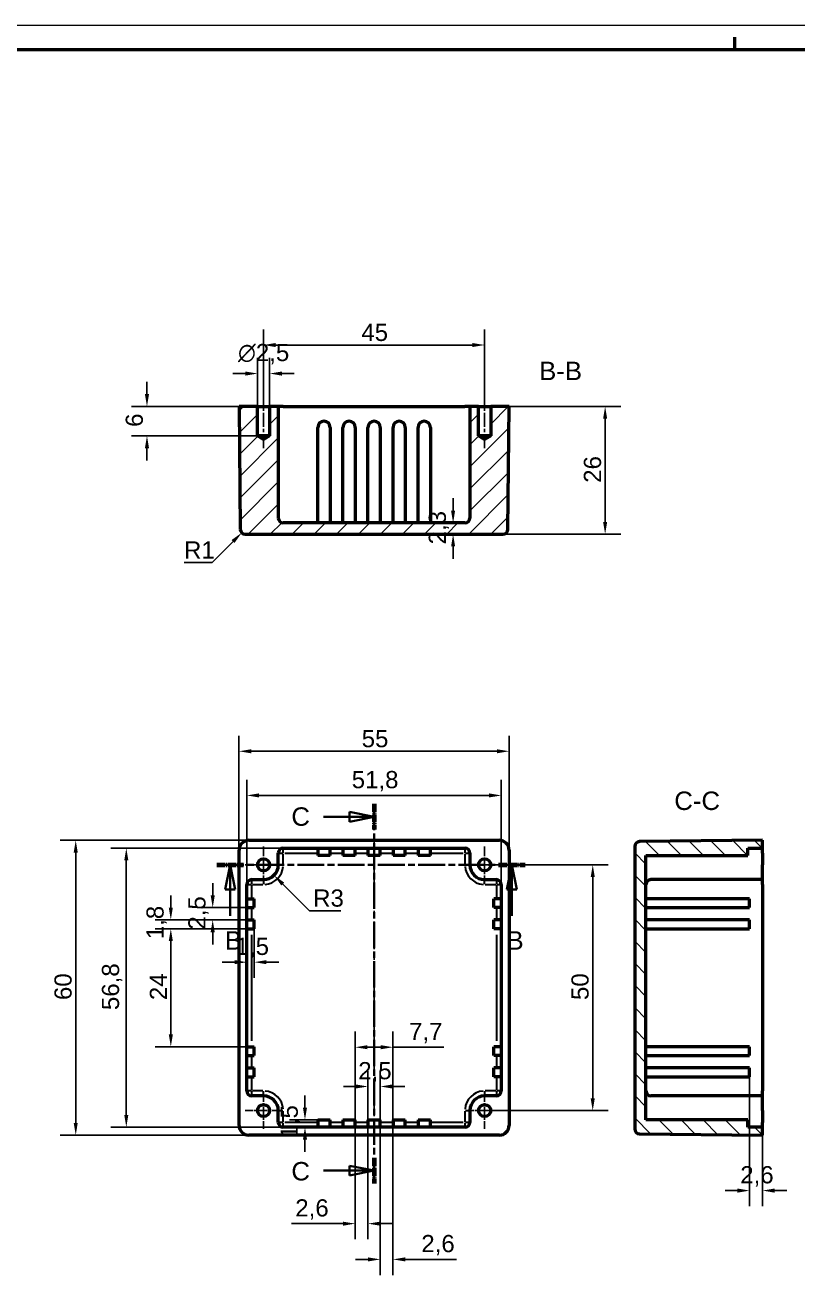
# Model space of a CAD drawing. Extents: x 0 to 594, y 0 to 420.
# Drawn here: x 239.5 to 396.7, y 165.6 to 420 of the extents above; entities that cross this region are included whole.
import ezdxf

# ---------------------------------------------------------------- set-up
doc = ezdxf.new("R2010")
doc.units = 0
doc.linetypes.add('CHAIN', pattern=[0.3543, 0.2362, -0.0295, 0.0591, -0.0295])
doc.linetypes.add('LONG_DASH_DOTTED', pattern=[0.3001, 0.2362, -0.0295, 0.0049, -0.0295])
doc.layers.get('0').update_dxf_attribs({"lineweight": 25})
for name, color, linetype, lineweight in [('Centro(ISO)', 179, 'CHAIN', 25), ('Geometria schizzo(ISO)', 7, 'Continuous', 50), ('Linea del centro(ISO)', 179, 'CHAIN', 25), ('Linee di vista in sezione(ISO)', 7, 'LONG_DASH_DOTTED', 35), ('Quote(ISO)', 7, 'Continuous', 25), ('Simboli(ISO)', 7, 'Continuous', 25), ('Spigoli tangenti visibili(ISO)', 251, 'Continuous', 30), ('Spigoli visibili(ISO)', 7, 'Continuous', 50), ('Tratteggio', 3, 'Continuous', 9)]:
    doc.layers.add(name, color=color, linetype=linetype, lineweight=lineweight)
doc.styles.add('DEFAULT-ISO~0', font='ARIAL.TTF')
doc.styles.add('Stile testo32', font='ARIAL.TTF')
doc.dimstyles.new('DEFAULT-ISO-Metodo 1b', dxfattribs={"dimtxt": 3.5, "dimasz": 2.5, "dimexe": 3.175, "dimexo": 0, "dimgap": 0.762, "dimtad": 1, "dimtoh": 1, "dimrnd": 1e-08, "dimtxsty": 'DEFAULT-ISO~0', "dimcen": 0.09, "dimdle": 10, "dimclrd": 2, "dimclre": 2, "dimclrt": 6, "dimazin": 2, "dimtfac": 0.714286, "dimtofl": 0, "dimtmove": 0, "dimatfit": 3, "dimfxl": 0, "dimtolj": 1, "dimlwd": 25, "dimlwe": 25, "dimarcsym": 0})

# ---------------------------------------------------------------- blocks, each defined once
blk = doc.blocks.new('*D66')
at = {"layer": 'Defpoints', "color": 0, "linetype": 'Continuous'}
for p in [(338.08, 272.21), (283.08, 252.09), (338.08, 252.09)]:
    blk.add_point(p, dxfattribs=at)
at = {"layer": 'Quote(ISO)', "color": 2, "linetype": 'Continuous', "lineweight": 25}
for p, q in [((283.08, 252.09), (283.08, 275.38)), ((338.08, 252.09), (338.08, 275.38)), ((285.58, 272.21), (335.58, 272.21))]:
    blk.add_line(p, q, dxfattribs=at)
at = {"layer": 'Quote(ISO)', "color": 2, "linetype": 'Continuous'}
for points in [[(285.58, 272.62), (285.58, 271.79), (283.08, 272.21)], [(335.58, 272.62), (335.58, 271.79), (338.08, 272.21)]]:
    blk.add_solid(points, dxfattribs=at)
at = {"layer": 'Quote(ISO)', "color": 6, "linetype": 'Continuous', "lineweight": 25, "insert": (308.06, 276.53), "char_height": 3.5, "attachment_point": 1, "style": 'DEFAULT-ISO~0'}
blk.add_mtext('\\A1;55', dxfattribs=at)
blk = doc.blocks.new('*D67')
at = {"layer": 'Defpoints', "color": 0, "linetype": 'Continuous'}
for p in [(285.08, 254.09), (249.85, 194.09), (285.08, 194.09)]:
    blk.add_point(p, dxfattribs=at)
at = {"layer": 'Quote(ISO)', "color": 2, "linetype": 'Continuous', "lineweight": 25}
for p, q in [((285.08, 254.09), (246.67, 254.09)), ((249.85, 251.59), (249.85, 196.59)), ((285.08, 194.09), (246.67, 194.09))]:
    blk.add_line(p, q, dxfattribs=at)
at = {"layer": 'Quote(ISO)', "color": 2, "linetype": 'Continuous'}
for points in [[(249.43, 251.59), (250.26, 251.59), (249.85, 254.09)], [(249.43, 196.59), (250.26, 196.59), (249.85, 194.09)]]:
    blk.add_solid(points, dxfattribs=at)
at = {"layer": 'Quote(ISO)', "color": 6, "linetype": 'Continuous', "lineweight": 25, "insert": (245.51, 221.58), "char_height": 3.5, "attachment_point": 1, "rotation": 90, "style": 'DEFAULT-ISO~0'}
blk.add_mtext('\\A1;60', dxfattribs=at)
blk = doc.blocks.new('*D68')
at = {"layer": 'Defpoints', "color": 0, "linetype": 'Continuous'}
for p in [(333.08, 249.09), (355.09, 249.09), (333.08, 199.09)]:
    blk.add_point(p, dxfattribs=at)
at = {"layer": 'Quote(ISO)', "color": 2, "linetype": 'Continuous', "lineweight": 25}
for p, q in [((333.08, 249.09), (358.26, 249.09)), ((355.09, 201.59), (355.09, 246.59)), ((333.08, 199.09), (358.26, 199.09))]:
    blk.add_line(p, q, dxfattribs=at)
at = {"layer": 'Quote(ISO)', "color": 2, "linetype": 'Continuous'}
for points in [[(354.67, 246.59), (355.51, 246.59), (355.09, 249.09)], [(354.67, 201.59), (355.51, 201.59), (355.09, 199.09)]]:
    blk.add_solid(points, dxfattribs=at)
at = {"layer": 'Quote(ISO)', "color": 6, "linetype": 'Continuous', "lineweight": 25, "insert": (350.75, 221.59), "char_height": 3.5, "attachment_point": 1, "rotation": 90, "style": 'DEFAULT-ISO~0'}
blk.add_mtext('\\A1;50', dxfattribs=at)
blk = doc.blocks.new('*D69')
at = {"layer": 'Defpoints', "color": 0, "linetype": 'Continuous'}
for p in [(336.48, 263.22), (284.68, 245.09), (336.48, 245.09)]:
    blk.add_point(p, dxfattribs=at)
at = {"layer": 'Quote(ISO)', "color": 2, "linetype": 'Continuous', "lineweight": 25}
for p, q in [((284.68, 245.09), (284.68, 266.4)), ((336.48, 245.09), (336.48, 266.4)), ((287.18, 263.22), (333.98, 263.22))]:
    blk.add_line(p, q, dxfattribs=at)
at = {"layer": 'Quote(ISO)', "color": 2, "linetype": 'Continuous'}
for points in [[(287.18, 263.64), (287.18, 262.81), (284.68, 263.22)], [(333.98, 263.64), (333.98, 262.81), (336.48, 263.22)]]:
    blk.add_solid(points, dxfattribs=at)
at = {"layer": 'Quote(ISO)', "color": 6, "linetype": 'Continuous', "lineweight": 25, "insert": (306.03, 268.19), "char_height": 3.5, "attachment_point": 1, "style": 'DEFAULT-ISO~0'}
blk.add_mtext('\\A1;51,8', dxfattribs=at)
blk = doc.blocks.new('*D70')
at = {"layer": 'Defpoints', "color": 0, "linetype": 'Continuous'}
for p in [(292.08, 252.49), (260.14, 195.69), (292.08, 195.69)]:
    blk.add_point(p, dxfattribs=at)
at = {"layer": 'Quote(ISO)', "color": 2, "linetype": 'Continuous', "lineweight": 25}
for p, q in [((292.08, 252.49), (256.97, 252.49)), ((260.14, 249.99), (260.14, 198.19)), ((292.08, 195.69), (256.97, 195.69))]:
    blk.add_line(p, q, dxfattribs=at)
at = {"layer": 'Quote(ISO)', "color": 2, "linetype": 'Continuous'}
for points in [[(259.73, 249.99), (260.56, 249.99), (260.14, 252.49)], [(259.73, 198.19), (260.56, 198.19), (260.14, 195.69)]]:
    blk.add_solid(points, dxfattribs=at)
at = {"layer": 'Quote(ISO)', "color": 6, "linetype": 'Continuous', "lineweight": 25, "insert": (255.17, 219.54), "char_height": 3.5, "attachment_point": 1, "rotation": 90, "style": 'DEFAULT-ISO~0'}
blk.add_mtext('\\A1;56,8', dxfattribs=at)
blk = doc.blocks.new('*D71')
at = {"layer": 'Defpoints', "color": 0, "linetype": 'Continuous'}
for p in [(288.08, 249.09), (290.21, 246.97)]:
    blk.add_point(p, dxfattribs=at)
at = {"layer": 'Quote(ISO)', "color": 2, "linetype": 'Continuous', "lineweight": 25}
for p, q in [((297.42, 239.75), (291.97, 245.2)), ((303.82, 239.75), (297.42, 239.75))]:
    blk.add_line(p, q, dxfattribs=at)
at = {"layer": 'Quote(ISO)', "color": 2, "linetype": 'Continuous'}
blk.add_solid([(292.27, 245.49), (291.68, 244.9), (290.21, 246.97)], dxfattribs=at)
at = {"layer": 'Quote(ISO)', "color": 6, "linetype": 'Continuous', "lineweight": 25, "insert": (298.18, 244.09), "char_height": 3.5, "attachment_point": 1, "style": 'DEFAULT-ISO~0'}
blk.add_mtext('\\A1;R3', dxfattribs=at)
blk = doc.blocks.new('*D72')
at = {"layer": 'Defpoints', "color": 0, "linetype": 'Continuous'}
for p in [(299.13, 197.19), (296.51, 195.69), (296.51, 195.69)]:
    blk.add_point(p, dxfattribs=at)
at = {"layer": 'Quote(ISO)', "color": 2, "linetype": 'Continuous', "lineweight": 25}
for p, q in [((296.51, 199.69), (296.51, 202.19)), ((299.13, 197.19), (293.34, 197.19)), ((296.51, 193.19), (296.51, 190.69))]:
    blk.add_line(p, q, dxfattribs=at)
at = {"layer": 'Quote(ISO)', "color": 2, "linetype": 'Continuous'}
for points in [[(296.1, 199.69), (296.93, 199.69), (296.51, 197.19)], [(296.1, 193.19), (296.93, 193.19), (296.51, 195.69)]]:
    blk.add_solid(points, dxfattribs=at)
at = {"layer": 'Quote(ISO)', "color": 6, "linetype": 'Continuous', "lineweight": 25, "insert": (291.55, 193.4), "char_height": 3.5, "attachment_point": 1, "rotation": 90, "style": 'DEFAULT-ISO~0'}
blk.add_mtext('\\A1;1,5', dxfattribs=at)
blk = doc.blocks.new('*D73')
at = {"layer": 'Defpoints', "color": 0, "linetype": 'Continuous'}
for p in [(269.2, 236.09), (286.18, 236.09), (286.18, 212.09)]:
    blk.add_point(p, dxfattribs=at)
at = {"layer": 'Quote(ISO)', "color": 2, "linetype": 'Continuous', "lineweight": 25}
for p, q in [((286.18, 236.09), (266.03, 236.09)), ((269.2, 214.59), (269.2, 233.59)), ((286.18, 212.09), (266.03, 212.09))]:
    blk.add_line(p, q, dxfattribs=at)
at = {"layer": 'Quote(ISO)', "color": 2, "linetype": 'Continuous'}
for points in [[(268.79, 233.59), (269.62, 233.59), (269.2, 236.09)], [(268.79, 214.59), (269.62, 214.59), (269.2, 212.09)]]:
    blk.add_solid(points, dxfattribs=at)
at = {"layer": 'Quote(ISO)', "color": 6, "linetype": 'Continuous', "lineweight": 25, "insert": (264.93, 221.56), "char_height": 3.5, "attachment_point": 1, "rotation": 90, "style": 'DEFAULT-ISO~0'}
blk.add_mtext('\\A1;24', dxfattribs=at)
blk = doc.blocks.new('*D74')
at = {"layer": 'Defpoints', "color": 0, "linetype": 'Continuous'}
for p in [(286.18, 237.89), (269.2, 236.09), (286.18, 236.09)]:
    blk.add_point(p, dxfattribs=at)
at = {"layer": 'Quote(ISO)', "color": 2, "linetype": 'Continuous', "lineweight": 25}
for p, q in [((269.2, 240.39), (269.2, 242.89)), ((286.18, 237.89), (266.03, 237.89)), ((286.18, 236.09), (266.03, 236.09)), ((269.2, 233.59), (269.2, 231.09))]:
    blk.add_line(p, q, dxfattribs=at)
at = {"layer": 'Quote(ISO)', "color": 2, "linetype": 'Continuous'}
for points in [[(268.79, 240.39), (269.62, 240.39), (269.2, 237.89)], [(268.79, 233.59), (269.62, 233.59), (269.2, 236.09)]]:
    blk.add_solid(points, dxfattribs=at)
at = {"layer": 'Quote(ISO)', "color": 6, "linetype": 'Continuous', "lineweight": 25, "insert": (264.24, 233.96), "char_height": 3.5, "attachment_point": 1, "rotation": 90, "style": 'DEFAULT-ISO~0'}
blk.add_mtext('\\A1;1,8', dxfattribs=at)
blk = doc.blocks.new('*D75')
at = {"layer": 'Defpoints', "color": 0, "linetype": 'Continuous'}
for p in [(284.68, 240.39), (277.73, 237.89), (284.68, 237.89)]:
    blk.add_point(p, dxfattribs=at)
at = {"layer": 'Quote(ISO)', "color": 2, "linetype": 'Continuous', "lineweight": 25}
for p, q in [((277.73, 242.89), (277.73, 245.39)), ((284.68, 240.39), (274.56, 240.39)), ((284.68, 237.89), (274.56, 237.89)), ((277.73, 235.39), (277.73, 232.89))]:
    blk.add_line(p, q, dxfattribs=at)
at = {"layer": 'Quote(ISO)', "color": 2, "linetype": 'Continuous'}
for points in [[(277.31, 242.89), (278.15, 242.89), (277.73, 240.39)], [(277.31, 235.39), (278.15, 235.39), (277.73, 237.89)]]:
    blk.add_solid(points, dxfattribs=at)
at = {"layer": 'Quote(ISO)', "color": 6, "linetype": 'Continuous', "lineweight": 25, "insert": (272.76, 235.91), "char_height": 3.5, "attachment_point": 1, "rotation": 90, "style": 'DEFAULT-ISO~0'}
blk.add_mtext('\\A1;2,5', dxfattribs=at)
blk = doc.blocks.new('*D76')
at = {"layer": 'Defpoints', "color": 0, "linetype": 'Continuous'}
for p in [(314.43, 211.98), (306.73, 197.19), (314.43, 197.19)]:
    blk.add_point(p, dxfattribs=at)
at = {"layer": 'Quote(ISO)', "color": 2, "linetype": 'Continuous', "lineweight": 25}
for p, q in [((306.73, 197.19), (306.73, 215.16)), ((314.43, 197.19), (314.43, 215.16)), ((309.23, 211.98), (311.93, 211.98)), ((314.43, 211.98), (324.8, 211.98))]:
    blk.add_line(p, q, dxfattribs=at)
at = {"layer": 'Quote(ISO)', "color": 2, "linetype": 'Continuous'}
for points in [[(309.23, 212.4), (309.23, 211.57), (306.73, 211.98)], [(311.93, 212.4), (311.93, 211.57), (314.43, 211.98)]]:
    blk.add_solid(points, dxfattribs=at)
at = {"layer": 'Quote(ISO)', "color": 6, "linetype": 'Continuous', "lineweight": 25, "insert": (317.7, 216.94), "char_height": 3.5, "attachment_point": 1, "style": 'DEFAULT-ISO~0'}
blk.add_mtext('\\A1;7,7', dxfattribs=at)
blk = doc.blocks.new('*D77')
at = {"layer": 'Defpoints', "color": 0, "linetype": 'Continuous'}
for p in [(309.33, 203.99), (309.33, 197.19), (311.83, 197.19)]:
    blk.add_point(p, dxfattribs=at)
at = {"layer": 'Quote(ISO)', "color": 2, "linetype": 'Continuous', "lineweight": 25}
for p, q in [((309.33, 197.19), (309.33, 207.17)), ((311.83, 197.19), (311.83, 207.17)), ((306.83, 203.99), (304.33, 203.99)), ((314.33, 203.99), (316.83, 203.99))]:
    blk.add_line(p, q, dxfattribs=at)
at = {"layer": 'Quote(ISO)', "color": 2, "linetype": 'Continuous'}
for points in [[(306.83, 204.41), (306.83, 203.58), (309.33, 203.99)], [(314.33, 204.41), (314.33, 203.58), (311.83, 203.99)]]:
    blk.add_solid(points, dxfattribs=at)
at = {"layer": 'Quote(ISO)', "color": 6, "linetype": 'Continuous', "lineweight": 25, "insert": (307.36, 208.96), "char_height": 3.5, "attachment_point": 1, "style": 'DEFAULT-ISO~0'}
blk.add_mtext('\\A1;2,5', dxfattribs=at)
blk = doc.blocks.new('*D78')
at = {"layer": 'Defpoints', "color": 0, "linetype": 'Continuous'}
for p in [(306.73, 195.69), (309.33, 195.69), (309.33, 176.08)]:
    blk.add_point(p, dxfattribs=at)
at = {"layer": 'Quote(ISO)', "color": 2, "linetype": 'Continuous', "lineweight": 25}
for p, q in [((306.73, 195.69), (306.73, 172.9)), ((309.33, 195.69), (309.33, 172.9)), ((304.23, 176.08), (293.78, 176.08)), ((311.83, 176.08), (314.33, 176.08))]:
    blk.add_line(p, q, dxfattribs=at)
at = {"layer": 'Quote(ISO)', "color": 2, "linetype": 'Continuous'}
for points in [[(304.23, 176.49), (304.23, 175.66), (306.73, 176.08)], [(311.83, 176.49), (311.83, 175.66), (309.33, 176.08)]]:
    blk.add_solid(points, dxfattribs=at)
at = {"layer": 'Quote(ISO)', "color": 6, "linetype": 'Continuous', "lineweight": 25, "insert": (294.54, 181.04), "char_height": 3.5, "attachment_point": 1, "style": 'DEFAULT-ISO~0'}
blk.add_mtext('\\A1;2,6', dxfattribs=at)
blk = doc.blocks.new('*D79')
at = {"layer": 'Defpoints', "color": 0, "linetype": 'Continuous'}
for p in [(311.83, 195.69), (314.43, 195.69), (311.83, 168.81)]:
    blk.add_point(p, dxfattribs=at)
at = {"layer": 'Quote(ISO)', "color": 2, "linetype": 'Continuous', "lineweight": 25}
for p, q in [((311.83, 195.69), (311.83, 165.63)), ((314.43, 195.69), (314.43, 165.63)), ((309.33, 168.81), (306.83, 168.81)), ((316.93, 168.81), (327.39, 168.81))]:
    blk.add_line(p, q, dxfattribs=at)
at = {"layer": 'Quote(ISO)', "color": 2, "linetype": 'Continuous'}
for points in [[(309.33, 169.22), (309.33, 168.39), (311.83, 168.81)], [(316.93, 169.22), (316.93, 168.39), (314.43, 168.81)]]:
    blk.add_solid(points, dxfattribs=at)
at = {"layer": 'Quote(ISO)', "color": 6, "linetype": 'Continuous', "lineweight": 25, "insert": (320.2, 173.78), "char_height": 3.5, "attachment_point": 1, "style": 'DEFAULT-ISO~0'}
blk.add_mtext('\\A1;2,6', dxfattribs=at)
blk = doc.blocks.new('*D80')
at = {"layer": 'Defpoints', "color": 0, "linetype": 'Continuous'}
for p in [(286.18, 236.09), (284.68, 229.29), (284.68, 229.29)]:
    blk.add_point(p, dxfattribs=at)
at = {"layer": 'Quote(ISO)', "color": 2, "linetype": 'Continuous', "lineweight": 25}
for p, q in [((286.18, 236.09), (286.18, 226.12)), ((282.18, 229.29), (279.68, 229.29)), ((288.68, 229.29), (291.18, 229.29))]:
    blk.add_line(p, q, dxfattribs=at)
at = {"layer": 'Quote(ISO)', "color": 2, "linetype": 'Continuous'}
for points in [[(282.18, 229.71), (282.18, 228.88), (284.68, 229.29)], [(288.68, 229.71), (288.68, 228.88), (286.18, 229.29)]]:
    blk.add_solid(points, dxfattribs=at)
at = {"layer": 'Quote(ISO)', "color": 6, "linetype": 'Continuous', "lineweight": 25, "insert": (282.4, 234.26), "char_height": 3.5, "attachment_point": 1, "style": 'DEFAULT-ISO~0'}
blk.add_mtext('\\A1;1,5', dxfattribs=at)
blk = doc.blocks.new('Bordi A2')
at = {"layer": 'Geometria schizzo(ISO)', "color": 4, "lineweight": 18}
blk.add_line((0, 420), (594, 420), dxfattribs=at)
at = {"layer": 'Geometria schizzo(ISO)'}
for p, q in [((384, 415), (384, 417.5)), ((5, 415), (589, 415))]:
    blk.add_line(p, q, dxfattribs=at)
blk = doc.blocks.new('SezioneConv2d2')
at = {"layer": 'Linee di vista in sezione(ISO)', "linetype": 'CHAIN', "ltscale": 23.121258}
blk.add_line((278.6, 249.09), (341.33, 249.09), dxfattribs=at)
at = {"layer": 'Linee di vista in sezione(ISO)', "lineweight": 70, "ltscale": 7.073476}
for p, q in [((278.6, 249.09), (283.99, 249.09)), ((335.94, 249.09), (341.33, 249.09))]:
    blk.add_line(p, q, dxfattribs=at)
at = {"layer": 'Linee di vista in sezione(ISO)', "linetype": 'Continuous'}
for p, q in [((281.29, 249.09), (280.29, 244.09)), ((281.29, 244.09), (281.29, 249.09)), ((282.29, 244.09), (281.29, 249.09)), ((338.63, 249.09), (337.63, 244.09)), ((338.63, 244.09), (338.63, 249.09)), ((339.63, 244.09), (338.63, 249.09)), ((280.29, 244.09), (282.29, 244.09)), ((281.29, 238.73), (281.29, 244.09)), ((337.63, 244.09), (339.63, 244.09)), ((338.63, 238.73), (338.63, 244.09))]:
    blk.add_line(p, q, dxfattribs=at)
at = {"layer": 'Linee di vista in sezione(ISO)', "linetype": 'Continuous', "flags": 128}
for points in [[(282.29, 244.09), (281.29, 249.09)], [(339.63, 244.09), (338.63, 249.09)]]:
    blk.add_lwpolyline(points, dxfattribs=at)
at = {"layer": 'Linee di vista in sezione(ISO)'}
for points in [[(282.29, 244.09), (281.29, 249.09), (280.29, 244.09), (282.29, 244.09)], [(339.63, 244.09), (338.63, 249.09), (337.63, 244.09), (339.63, 244.09)]]:
    blk.add_solid(points, dxfattribs=at)
at = {"layer": 'Linee di vista in sezione(ISO)', "insert": (280.2, 231.84), "char_height": 3.75, "attachment_point": 7, "style": 'Stile testo32'}
blk.add_mtext('B', dxfattribs=at)
at = {"layer": 'Linee di vista in sezione(ISO)', "insert": (337.54, 231.84), "char_height": 3.75, "attachment_point": 7, "line_spacing_factor": 2.862245, "style": 'Stile testo32'}
blk.add_mtext('B', dxfattribs=at)
blk = doc.blocks.new('SezioneConv2d3')
at = {"layer": 'Linee di vista in sezione(ISO)', "linetype": 'Continuous'}
for p, q in [((310.58, 258.88), (305.58, 259.88)), ((305.58, 259.88), (305.58, 257.88)), ((300.27, 258.88), (305.58, 258.88)), ((305.58, 258.88), (310.58, 258.88)), ((305.58, 257.88), (310.58, 258.88)), ((300.27, 186.88), (305.58, 186.88)), ((310.58, 186.88), (305.58, 187.88)), ((305.58, 187.88), (305.58, 185.88)), ((305.58, 186.88), (310.58, 186.88)), ((305.58, 185.88), (310.58, 186.88))]:
    blk.add_line(p, q, dxfattribs=at)
at = {"layer": 'Linee di vista in sezione(ISO)', "linetype": 'CHAIN', "ltscale": 22.580156}
blk.add_line((310.58, 261.48), (310.58, 184.28), dxfattribs=at)
at = {"layer": 'Linee di vista in sezione(ISO)', "lineweight": 70, "ltscale": 6.82197}
for p, q in [((310.58, 261.48), (310.58, 256.28)), ((310.58, 189.48), (310.58, 184.28))]:
    blk.add_line(p, q, dxfattribs=at)
at = {"layer": 'Linee di vista in sezione(ISO)', "linetype": 'Continuous', "flags": 128}
for points in [[(305.58, 257.88), (310.58, 258.88)], [(305.58, 185.88), (310.58, 186.88)]]:
    blk.add_lwpolyline(points, dxfattribs=at)
at = {"layer": 'Linee di vista in sezione(ISO)'}
for points in [[(305.58, 257.88), (310.58, 258.88), (305.58, 259.88), (305.58, 257.88)], [(305.58, 185.88), (310.58, 186.88), (305.58, 187.88), (305.58, 185.88)]]:
    blk.add_solid(points, dxfattribs=at)
at = {"layer": 'Linee di vista in sezione(ISO)', "char_height": 3.75, "attachment_point": 7, "style": 'Stile testo32'}
for insert, line_spacing_factor in [((293.74, 256.99), 3.078647), ((293.74, 184.82), 2.901546)]:
    blk.add_mtext('C', dxfattribs=dict(at, insert=insert, line_spacing_factor=line_spacing_factor))
blk = doc.blocks.new('*D94')
at = {"layer": 'Defpoints', "color": 0, "linetype": 'Continuous'}
for p in [(333.08, 354.88), (288.08, 344.88), (333.08, 344.88)]:
    blk.add_point(p, dxfattribs=at)
at = {"layer": 'Quote(ISO)', "color": 2, "linetype": 'Continuous', "lineweight": 25}
for p, q in [((288.08, 344.88), (288.08, 358.05)), ((333.08, 344.88), (333.08, 358.05)), ((290.58, 354.88), (330.58, 354.88))]:
    blk.add_line(p, q, dxfattribs=at)
at = {"layer": 'Quote(ISO)', "color": 2, "linetype": 'Continuous'}
for points in [[(290.58, 355.29), (290.58, 354.46), (288.08, 354.88)], [(330.58, 355.29), (330.58, 354.46), (333.08, 354.88)]]:
    blk.add_solid(points, dxfattribs=at)
at = {"layer": 'Quote(ISO)', "color": 6, "linetype": 'Continuous', "lineweight": 25, "insert": (307.99, 359.2), "char_height": 3.5, "attachment_point": 1, "style": 'DEFAULT-ISO~0'}
blk.add_mtext('\\A1;45', dxfattribs=at)
blk = doc.blocks.new('*D95')
at = {"layer": 'Defpoints', "color": 0, "linetype": 'Continuous'}
for p in [(289.31, 349.07), (286.85, 342.38), (289.31, 342.38)]:
    blk.add_point(p, dxfattribs=at)
at = {"layer": 'Quote(ISO)', "color": 2, "linetype": 'Continuous', "lineweight": 25}
for p, q in [((286.85, 342.38), (286.85, 352.24)), ((289.31, 342.38), (289.31, 352.24)), ((284.35, 349.07), (281.85, 349.07)), ((291.81, 349.07), (294.31, 349.07))]:
    blk.add_line(p, q, dxfattribs=at)
at = {"layer": 'Quote(ISO)', "color": 2, "linetype": 'Continuous'}
for points in [[(284.35, 349.49), (284.35, 348.65), (286.85, 349.07)], [(291.81, 349.49), (291.81, 348.65), (289.31, 349.07)]]:
    blk.add_solid(points, dxfattribs=at)
at = {"layer": 'Quote(ISO)', "color": 6, "linetype": 'Continuous', "lineweight": 25, "insert": (282.89, 355.1), "char_height": 3.5, "attachment_point": 1, "style": 'DEFAULT-ISO~0'}
blk.add_mtext('\\A1;\\fAIGDT|b0|i0;\\H3.5000;n\\fArial|b0|i0;\\H3.5000;2,5', dxfattribs=at)
blk = doc.blocks.new('*D96')
at = {"layer": 'Defpoints', "color": 0, "linetype": 'Continuous'}
for p in [(283.08, 342.38), (264.35, 336.38), (286.85, 336.38)]:
    blk.add_point(p, dxfattribs=at)
at = {"layer": 'Quote(ISO)', "color": 2, "linetype": 'Continuous', "lineweight": 25}
for p, q in [((264.35, 344.88), (264.35, 347.38)), ((283.08, 342.38), (261.17, 342.38)), ((286.85, 336.38), (261.17, 336.38)), ((264.35, 333.88), (264.35, 331.38))]:
    blk.add_line(p, q, dxfattribs=at)
at = {"layer": 'Quote(ISO)', "color": 2, "linetype": 'Continuous'}
for points in [[(263.93, 344.88), (264.77, 344.88), (264.35, 342.38)], [(263.93, 333.88), (264.77, 333.88), (264.35, 336.38)]]:
    blk.add_solid(points, dxfattribs=at)
at = {"layer": 'Quote(ISO)', "color": 6, "linetype": 'Continuous', "lineweight": 25, "insert": (260.01, 338.22), "char_height": 3.5, "attachment_point": 1, "rotation": 90, "style": 'DEFAULT-ISO~0'}
blk.add_mtext('\\A1;6', dxfattribs=at)
blk = doc.blocks.new('*D97')
at = {"layer": 'Defpoints', "color": 0, "linetype": 'Continuous'}
for p in [(338.08, 342.38), (336.82, 316.38), (357.62, 316.38)]:
    blk.add_point(p, dxfattribs=at)
at = {"layer": 'Quote(ISO)', "color": 2, "linetype": 'Continuous', "lineweight": 25}
for p, q in [((338.08, 342.38), (360.79, 342.38)), ((357.62, 339.88), (357.62, 318.88)), ((336.82, 316.38), (360.79, 316.38))]:
    blk.add_line(p, q, dxfattribs=at)
at = {"layer": 'Quote(ISO)', "color": 2, "linetype": 'Continuous'}
for points in [[(357.2, 339.88), (358.03, 339.88), (357.62, 342.38)], [(357.2, 318.88), (358.03, 318.88), (357.62, 316.38)]]:
    blk.add_solid(points, dxfattribs=at)
at = {"layer": 'Quote(ISO)', "color": 6, "linetype": 'Continuous', "lineweight": 25, "insert": (353.28, 326.84), "char_height": 3.5, "attachment_point": 1, "rotation": 90, "style": 'DEFAULT-ISO~0'}
blk.add_mtext('\\A1;26', dxfattribs=at)
blk = doc.blocks.new('*D98')
at = {"layer": 'Defpoints', "color": 0, "linetype": 'Continuous'}
for p in [(326.67, 318.68), (326.67, 318.68), (326.67, 316.38)]:
    blk.add_point(p, dxfattribs=at)
at = {"layer": 'Quote(ISO)', "color": 2, "linetype": 'Continuous', "lineweight": 25}
for p, q in [((326.67, 321.18), (326.67, 323.68)), ((326.67, 313.88), (326.67, 311.38))]:
    blk.add_line(p, q, dxfattribs=at)
at = {"layer": 'Quote(ISO)', "color": 2, "linetype": 'Continuous'}
for points in [[(326.25, 321.18), (327.08, 321.18), (326.67, 318.68)], [(326.25, 313.88), (327.08, 313.88), (326.67, 316.38)]]:
    blk.add_solid(points, dxfattribs=at)
at = {"layer": 'Quote(ISO)', "color": 6, "linetype": 'Continuous', "lineweight": 25, "insert": (321.7, 314.31), "char_height": 3.5, "attachment_point": 1, "rotation": 90, "style": 'DEFAULT-ISO~0'}
blk.add_mtext('\\A1;2,3', dxfattribs=at)
blk = doc.blocks.new('*D99')
at = {"layer": 'Defpoints', "color": 0, "linetype": 'Continuous'}
for p in [(283.64, 316.67), (284.35, 317.38)]:
    blk.add_point(p, dxfattribs=at)
at = {"layer": 'Quote(ISO)', "color": 2, "linetype": 'Continuous', "lineweight": 25}
for p, q in [((277.62, 310.65), (281.87, 314.9)), ((271.89, 310.65), (277.62, 310.65))]:
    blk.add_line(p, q, dxfattribs=at)
at = {"layer": 'Quote(ISO)', "color": 2, "linetype": 'Continuous'}
blk.add_solid([(281.58, 315.2), (282.17, 314.61), (283.64, 316.67)], dxfattribs=at)
at = {"layer": 'Quote(ISO)', "color": 6, "linetype": 'Continuous', "lineweight": 25, "insert": (271.89, 314.92), "char_height": 3.5, "attachment_point": 1, "style": 'DEFAULT-ISO~0'}
blk.add_mtext('\\A1;R1', dxfattribs=at)
blk = doc.blocks.new('*D100')
at = {"layer": 'Defpoints', "color": 0, "linetype": 'Continuous'}
for p in [(387.03, 205.99), (389.63, 202.09), (387.03, 182.81)]:
    blk.add_point(p, dxfattribs=at)
at = {"layer": 'Quote(ISO)', "color": 2, "linetype": 'Continuous', "lineweight": 25}
for p, q in [((387.03, 205.99), (387.03, 179.63)), ((389.63, 202.09), (389.63, 179.63)), ((384.53, 182.81), (382.03, 182.81)), ((392.13, 182.81), (394.63, 182.81))]:
    blk.add_line(p, q, dxfattribs=at)
at = {"layer": 'Quote(ISO)', "color": 2, "linetype": 'Continuous'}
for points in [[(384.53, 183.23), (384.53, 182.39), (387.03, 182.81)], [(392.13, 183.23), (392.13, 182.39), (389.63, 182.81)]]:
    blk.add_solid(points, dxfattribs=at)
at = {"layer": 'Quote(ISO)', "color": 6, "linetype": 'Continuous', "lineweight": 25, "insert": (385.12, 187.78), "char_height": 3.5, "attachment_point": 1, "style": 'DEFAULT-ISO~0'}
blk.add_mtext('\\A1;2,6', dxfattribs=at)

msp = doc.modelspace()

# ---------------------------------------------------------------- hatches: boundary and pattern name
at = {"layer": 'Tratteggio'}
h = msp.add_hatch(dxfattribs=at)
h.set_pattern_fill('ANSI31', color=256, scale=25.4, style=0)
h.set_pattern_definition([(45, (0, 0), (-2.245064, 2.245064), [])])
edge = h.paths.add_edge_path()
edge.add_ellipse((336.822, 317.376), major_axis=(0, -1), ratio=1, start_angle=0, end_angle=89.4)
edge.add_line((337.822, 317.366), (338.084, 342.376))
edge.add_line((338.084, 342.376), (334.314, 342.376))
edge.add_line((334.314, 342.376), (334.314, 336.376))
edge.add_line((334.314, 336.376), (333.084, 335.637))
edge.add_line((333.084, 335.637), (331.855, 336.376))
edge.add_line((331.855, 336.376), (331.855, 342.376))
edge.add_line((331.855, 342.376), (330.084, 342.376))
edge.add_line((330.084, 342.376), (330.084, 319.676))
edge.add_ellipse((329.084, 319.676), major_axis=(0, -1), ratio=1, start_angle=0, end_angle=90, ccw=False)
edge.add_line((329.084, 318.676), (292.084, 318.676))
edge.add_ellipse((292.084, 319.676), major_axis=(-1, 0), ratio=1, start_angle=0, end_angle=90, ccw=False)
edge.add_line((291.084, 319.676), (291.084, 342.376))
edge.add_line((291.084, 342.376), (289.314, 342.376))
edge.add_line((289.314, 342.376), (289.314, 336.376))
edge.add_line((289.314, 336.376), (288.084, 335.637))
edge.add_line((288.084, 335.637), (286.855, 336.376))
edge.add_line((286.855, 336.376), (286.855, 342.376))
edge.add_line((286.855, 342.376), (283.084, 342.376))
edge.add_line((283.084, 342.376), (283.346, 317.366))
edge.add_ellipse((284.346, 317.376), major_axis=(-1, -0.01), ratio=1, start_angle=0, end_angle=89.4)
edge.add_line((284.346, 316.376), (336.822, 316.376))
h = msp.add_hatch(dxfattribs=at)
h.set_pattern_fill('ANSI31', color=256, scale=25.4, angle=-90, style=0)
h.set_pattern_definition([(315, (0, 0), (2.245064, 2.245064), [])])
edge = h.paths.add_edge_path()
edge.add_ellipse((364.633, 252.825), major_axis=(-0.01, 1), ratio=1, start_angle=0, end_angle=89.4)
edge.add_line((363.633, 252.825), (363.633, 195.348))
edge.add_ellipse((364.633, 195.348), major_axis=(-1, 0), ratio=1, start_angle=0, end_angle=89.4)
edge.add_line((364.622, 194.348), (389.633, 194.087))
edge.add_line((389.633, 194.087), (389.633, 195.687))
edge.add_line((389.633, 195.687), (386.633, 195.687))
edge.add_line((386.633, 195.687), (386.633, 197.187))
edge.add_line((386.633, 197.187), (365.933, 197.187))
edge.add_line((365.933, 197.187), (365.933, 250.987))
edge.add_line((365.933, 250.987), (386.633, 250.987))
edge.add_line((386.633, 250.987), (386.633, 252.487))
edge.add_line((386.633, 252.487), (389.633, 252.487))
edge.add_line((389.633, 252.487), (389.633, 254.087))
edge.add_line((389.633, 254.087), (364.622, 253.825))

# ---------------------------------------------------------------- linework, layer by layer
at = {"layer": 'Centro(ISO)', "linetype": 'CHAIN', "ltscale": 8.288396}
for p, q in [((288.084, 252.816), (288.084, 245.357)), ((333.084, 252.816), (333.084, 245.357)), ((291.814, 249.087), (284.355, 249.087)), ((336.814, 249.087), (329.355, 249.087)), ((288.084, 202.816), (288.084, 195.357)), ((333.084, 202.816), (333.084, 195.357)), ((291.814, 199.087), (284.355, 199.087)), ((336.814, 199.087), (329.355, 199.087))]:
    msp.add_line(p, q, dxfattribs=at)
at = {"layer": 'Linea del centro(ISO)', "linetype": 'CHAIN', "ltscale": 12.223182}
for p, q in [((288.084, 333.876), (288.084, 344.876)), ((333.084, 333.876), (333.084, 344.876))]:
    msp.add_line(p, q, dxfattribs=at)
at = {"layer": 'Linea del centro(ISO)', "linetype": 'CHAIN', "ltscale": 23.990969}
msp.add_line((310.584, 254.587), (310.584, 193.586), dxfattribs=at)
at = {"layer": 'Spigoli tangenti visibili(ISO)'}
for p, q in [((292.084, 251.565), (292.084, 252.483)), ((329.084, 252.483), (329.084, 251.565)), ((291.087, 251.487), (292.006, 251.487)), ((292.084, 249.207), (292.084, 251.367)), ((292.437, 251.487), (298.782, 251.487)), ((301.764, 251.487), (304.104, 251.487)), ((306.864, 251.487), (309.204, 251.487)), ((311.964, 251.487), (314.304, 251.487)), ((317.064, 251.487), (319.404, 251.487)), ((322.387, 251.487), (328.732, 251.487)), ((329.084, 251.367), (329.084, 249.207)), ((329.163, 251.487), (330.081, 251.487)), ((291.087, 249.087), (292.006, 249.087)), ((329.163, 249.087), (330.081, 249.087)), ((284.687, 245.087), (285.606, 245.087)), ((285.684, 245.165), (285.684, 246.083)), ((285.684, 242.332), (285.684, 244.942)), ((285.804, 245.087), (287.964, 245.087)), ((288.084, 246.083), (288.084, 245.165)), ((333.084, 245.165), (333.084, 246.083)), ((333.204, 245.087), (335.364, 245.087)), ((335.484, 246.083), (335.484, 245.165)), ((335.484, 244.942), (335.484, 242.332)), ((335.563, 245.087), (336.481, 245.087)), ((285.684, 238.012), (285.684, 240.262)), ((335.484, 240.262), (335.484, 238.012)), ((285.684, 213.287), (285.684, 234.887)), ((335.484, 234.887), (335.484, 213.287)), ((285.684, 207.912), (285.684, 210.162)), ((335.484, 210.162), (335.484, 207.912)), ((285.684, 203.232), (285.684, 205.842)), ((335.484, 205.842), (335.484, 203.232)), ((285.606, 203.087), (284.687, 203.087)), ((285.684, 202.09), (285.684, 203.008)), ((287.964, 203.087), (285.804, 203.087)), ((288.084, 202.09), (288.084, 203.008)), ((333.084, 203.008), (333.084, 202.09)), ((335.364, 203.087), (333.204, 203.087)), ((335.484, 203.008), (335.484, 202.09)), ((336.481, 203.087), (335.563, 203.087)), ((291.087, 199.087), (292.006, 199.087)), ((292.084, 196.807), (292.084, 198.967)), ((329.084, 198.967), (329.084, 196.807)), ((329.163, 199.087), (330.081, 199.087)), ((292.006, 196.687), (291.087, 196.687)), ((292.084, 195.69), (292.084, 196.608)), ((298.782, 196.687), (292.437, 196.687)), ((304.104, 196.687), (301.764, 196.687)), ((309.204, 196.687), (306.864, 196.687)), ((314.304, 196.687), (311.964, 196.687)), ((319.404, 196.687), (317.064, 196.687)), ((328.732, 196.687), (322.387, 196.687)), ((329.084, 196.608), (329.084, 195.69)), ((330.081, 196.687), (329.163, 196.687))]:
    msp.add_line(p, q, dxfattribs=at)
for centre, start, end in [((288.084, 249.087), 274.5, 355.5), ((333.084, 249.087), 184.5, 265.5), ((288.084, 199.087), 4.5, 85.5), ((333.084, 199.087), 94.5, 175.5)]:
    msp.add_arc(centre, 4, start, end, dxfattribs=at)
at = {"layer": 'Spigoli visibili(ISO)'}
for p, q in [((286.855, 342.376), (283.084, 342.376)), ((283.084, 342.376), (283.346, 317.366)), ((286.855, 336.376), (286.855, 342.376)), ((286.855, 342.376), (289.314, 342.376)), ((291.084, 342.376), (289.314, 342.376)), ((289.314, 342.376), (289.314, 336.376)), ((291.084, 342.376), (291.084, 319.676)), ((292.084, 342.376), (291.084, 342.376)), ((292.084, 342.376), (329.084, 342.376)), ((330.084, 342.376), (329.084, 342.376)), ((331.855, 342.376), (330.084, 342.376)), ((330.084, 342.376), (330.084, 319.676)), ((331.855, 336.376), (331.855, 342.376)), ((331.855, 342.376), (334.314, 342.376)), ((338.084, 342.376), (334.314, 342.376)), ((334.314, 342.376), (334.314, 336.376)), ((337.822, 317.366), (338.084, 342.376)), ((288.084, 335.637), (286.855, 336.376)), ((289.314, 336.376), (286.855, 336.376)), ((289.314, 336.376), (288.084, 335.637)), ((299.134, 318.676), (299.134, 338.126)), ((301.634, 338.126), (301.634, 318.676)), ((304.234, 318.676), (304.234, 338.126)), ((306.734, 338.126), (306.734, 318.676)), ((309.334, 318.676), (309.334, 338.126)), ((311.834, 338.126), (311.834, 318.676)), ((314.434, 318.676), (314.434, 338.126)), ((316.934, 338.126), (316.934, 318.676)), ((319.534, 318.676), (319.534, 338.126)), ((322.034, 338.126), (322.034, 318.676)), ((333.084, 335.637), (331.855, 336.376)), ((334.314, 336.376), (331.855, 336.376)), ((334.314, 336.376), (333.084, 335.637)), ((329.084, 318.676), (292.084, 318.676)), ((284.346, 316.376), (336.822, 316.376)), ((283.084, 196.086), (283.084, 252.087)), ((285.084, 254.087), (336.084, 254.087)), ((292.084, 252.487), (329.084, 252.487)), ((299.134, 252.487), (299.134, 250.987)), ((301.634, 250.987), (301.634, 252.487)), ((304.234, 252.487), (304.234, 250.987)), ((306.734, 250.987), (306.734, 252.487)), ((309.334, 252.487), (309.334, 250.987)), ((311.834, 250.987), (311.834, 252.487)), ((314.434, 252.487), (314.434, 250.987)), ((316.934, 250.987), (316.934, 252.487)), ((319.534, 252.487), (319.534, 250.987)), ((322.034, 250.987), (322.034, 252.487)), ((338.084, 252.087), (338.084, 196.086)), ((363.633, 252.825), (363.633, 195.348)), ((389.633, 254.087), (364.622, 253.825)), ((386.633, 250.987), (386.633, 252.487)), ((386.633, 252.487), (389.633, 252.487)), ((389.633, 252.487), (389.633, 254.087)), ((389.633, 251.487), (389.633, 252.487)), ((291.084, 249.087), (291.084, 251.487)), ((301.634, 250.987), (299.134, 250.987)), ((306.734, 250.987), (304.234, 250.987)), ((311.834, 250.987), (309.334, 250.987)), ((316.934, 250.987), (314.434, 250.987)), ((322.034, 250.987), (319.534, 250.987)), ((330.084, 251.487), (330.084, 249.087)), ((365.933, 197.187), (365.933, 250.987)), ((365.933, 250.987), (386.633, 250.987)), ((389.633, 251.487), (389.633, 249.087)), ((389.633, 246.087), (389.633, 249.087)), ((284.684, 203.087), (284.684, 245.087)), ((285.684, 246.087), (288.084, 246.087)), ((333.084, 246.087), (335.484, 246.087)), ((336.484, 245.087), (336.484, 203.087)), ((389.633, 246.087), (366.933, 246.087)), ((389.633, 245.087), (389.633, 246.087)), ((389.633, 245.087), (389.633, 203.087)), ((284.684, 242.187), (286.184, 242.187)), ((286.184, 240.387), (286.184, 242.187)), ((336.484, 242.187), (334.984, 242.187)), ((334.984, 240.387), (334.984, 242.187)), ((387.033, 242.187), (365.933, 242.187)), ((387.033, 240.387), (387.033, 242.187)), ((284.684, 240.387), (286.184, 240.387)), ((336.484, 240.387), (334.984, 240.387)), ((365.933, 240.387), (387.033, 240.387)), ((284.684, 237.887), (286.184, 237.887)), ((286.184, 236.087), (286.184, 237.887)), ((336.484, 237.887), (334.984, 237.887)), ((334.984, 236.087), (334.984, 237.887)), ((387.033, 237.887), (365.933, 237.887)), ((387.033, 236.087), (387.033, 237.887)), ((284.684, 236.087), (286.184, 236.087)), ((336.484, 236.087), (334.984, 236.087)), ((365.933, 236.087), (387.033, 236.087)), ((284.684, 212.087), (286.184, 212.087)), ((286.184, 210.287), (286.184, 212.087)), ((336.484, 212.087), (334.984, 212.087)), ((334.984, 210.287), (334.984, 212.087)), ((387.033, 212.087), (365.933, 212.087)), ((387.033, 210.287), (387.033, 212.087)), ((284.684, 210.287), (286.184, 210.287)), ((336.484, 210.287), (334.984, 210.287)), ((365.933, 210.287), (387.033, 210.287)), ((284.684, 207.787), (286.184, 207.787)), ((286.184, 205.987), (286.184, 207.787)), ((336.484, 207.787), (334.984, 207.787)), ((334.984, 205.987), (334.984, 207.787)), ((387.033, 207.787), (365.933, 207.787)), ((387.033, 205.987), (387.033, 207.787)), ((284.684, 205.987), (286.184, 205.987)), ((336.484, 205.987), (334.984, 205.987)), ((365.933, 205.987), (387.033, 205.987)), ((288.084, 202.087), (285.684, 202.087)), ((335.484, 202.087), (333.084, 202.087)), ((389.633, 202.087), (366.933, 202.087)), ((389.633, 202.087), (389.633, 203.087)), ((389.633, 199.087), (389.633, 202.087)), ((291.084, 196.687), (291.084, 199.087)), ((330.084, 199.087), (330.084, 196.687)), ((389.633, 199.087), (389.633, 196.687)), ((299.134, 197.187), (299.134, 195.687)), ((299.134, 197.187), (301.634, 197.187)), ((301.634, 195.687), (301.634, 197.187)), ((304.234, 197.187), (304.234, 195.687)), ((304.234, 197.187), (306.734, 197.187)), ((306.734, 195.687), (306.734, 197.187)), ((309.334, 197.187), (309.334, 195.687)), ((309.334, 197.187), (311.834, 197.187)), ((311.834, 195.687), (311.834, 197.187)), ((314.434, 197.187), (314.434, 195.687)), ((314.434, 197.187), (316.934, 197.187)), ((316.934, 195.687), (316.934, 197.187)), ((319.534, 197.187), (319.534, 195.687)), ((319.534, 197.187), (322.034, 197.187)), ((322.034, 195.687), (322.034, 197.187)), ((386.633, 197.187), (365.933, 197.187)), ((386.633, 195.687), (386.633, 197.187)), ((389.633, 195.687), (389.633, 196.687)), ((336.084, 194.087), (285.084, 194.087)), ((329.084, 195.687), (292.084, 195.687)), ((364.622, 194.348), (389.633, 194.087)), ((389.633, 195.687), (386.633, 195.687)), ((389.633, 194.087), (389.633, 195.687))]:
    msp.add_line(p, q, dxfattribs=at)
for centre in [(288.084, 249.087), (333.084, 249.087), (288.084, 199.087), (333.084, 199.087)]:
    msp.add_circle(centre, 1.23, dxfattribs=at)
for centre, radius, start, end in [((300.384, 338.126), 1.25, 0, 180), ((305.484, 338.126), 1.25, 0, 180), ((310.584, 338.126), 1.25, 0, 180), ((315.684, 338.126), 1.25, 0, 180), ((320.784, 338.126), 1.25, 0, 180), ((292.084, 319.676), 1, 180, 270), ((329.084, 319.676), 1, 270, 0), ((284.346, 317.376), 1, 180.6, 270), ((336.822, 317.376), 1, 270, 359.4), ((292.084, 251.487), 1, 90, 180), ((329.084, 251.487), 1, 0, 90), ((364.633, 252.825), 1, 90.6, 180), ((288.084, 249.087), 3, 270, 0), ((333.084, 249.087), 3, 180, 270), ((285.684, 245.087), 1, 90, 180), ((335.484, 245.087), 1, 0, 90), ((366.933, 245.087), 1, 90, 180), ((285.684, 203.087), 1, 180, 270), ((288.084, 199.087), 3, 0, 90), ((333.084, 199.087), 3, 90, 180), ((335.484, 203.087), 1, 270, 0), ((366.933, 203.087), 1, 180, 270), ((292.084, 196.687), 1, 180, 270), ((329.084, 196.687), 1, 270, 0), ((364.633, 195.348), 1, 180, 269.4)]:
    msp.add_arc(centre, radius, start, end, dxfattribs=at)
for centre, major_axis in [((285.084, 252.086), (-1.414, 1.414)), ((336.084, 252.086), (1.414, 1.414)), ((285.084, 196.087), (-1.414, -1.414)), ((336.084, 196.087), (1.414, -1.414))]:
    msp.add_ellipse(centre, major_axis=major_axis, ratio=0.9998903, start_param=5.497842, end_param=7.0685286, dxfattribs=at)

# ---------------------------------------------------------------- block references
msp.add_blockref('Bordi A2', (0, 0))
at = {"layer": 'Linee di vista in sezione(ISO)'}
for name in ['SezioneConv2d3', 'SezioneConv2d2']:
    msp.add_blockref(name, (0, 0), dxfattribs=at)

# ---------------------------------------------------------------- texts
at = {"layer": 'Simboli(ISO)', "color": 7, "char_height": 3.75, "attachment_point": 7, "style": 'Stile testo32'}
for s, insert in [('B-B ', (344.185, 347.738)), ('C-C ', (371.694, 260.208, -66.909))]:
    msp.add_mtext(s, dxfattribs=dict(at, insert=insert))

# ---------------------------------------------------------------- dimensions: what is measured, and where the dimension line sits
at = {"layer": 'Quote(ISO)', "color": 2, "linetype": 'Continuous', "lineweight": 25}
for base, p1, p2, angle, override, picture, middle in [((333.084, 354.876), (288.084, 344.876), (333.084, 344.876), 180, {"dimdec": 2, "dimtp": 0, "dimtm": 0, "dimtdec": 2}, '*D94', (310.584, 354.876)), ((264.349, 336.376), (283.084, 342.376), (286.855, 336.376), 90, {"dimtoh": 0, "dimdec": 2, "dimtp": 0, "dimtm": 0, "dimtdec": 2, "dimtmove": 1}, '*D96', (264.349, 339.376)), ((357.616, 316.376), (338.084, 342.376), (336.822, 316.376), 270, {"dimtoh": 0, "dimdec": 2, "dimtp": 0, "dimtm": 0, "dimtdec": 2, "dimtmove": 1}, '*D97', (357.616, 329.376)), ((326.667, 318.676), (326.667, 316.376), (326.667, 318.676), 270, {"dimtoh": 0, "dimdec": 2, "dimse1": 1, "dimse2": 1, "dimtp": 0, "dimtm": 0, "dimtdec": 2, "dimtmove": 1}, '*D98', (326.667, 317.526)), ((249.846, 194.087), (285.084, 254.087), (285.084, 194.087), 270, {"dimtoh": 0, "dimdec": 2, "dimtp": 0, "dimtm": 0, "dimtdec": 2, "dimtmove": 1}, '*D67', (249.846, 224.087)), ((260.143, 195.687), (292.084, 252.487), (292.084, 195.687), 270, {"dimtoh": 0, "dimdec": 2, "dimtp": 0, "dimtm": 0, "dimtdec": 2, "dimtmove": 1}, '*D70', (260.143, 224.087)), ((355.089, 249.087), (333.084, 199.087), (333.084, 249.087), 90, {"dimtoh": 0, "dimdec": 2, "dimtp": 0, "dimtm": 0, "dimtdec": 2, "dimtmove": 1}, '*D68', (355.089, 224.087)), ((277.731, 237.887), (284.684, 240.387), (284.684, 237.887), 270, {"dimtoh": 0, "dimdec": 2, "dimtp": 0, "dimtm": 0, "dimtdec": 2, "dimtmove": 1}, '*D75', (277.731, 239.137)), ((269.204, 236.087), (286.184, 237.887), (286.184, 236.087), 90, {"dimtoh": 0, "dimdec": 2, "dimtp": 0, "dimtm": 0, "dimtdec": 2, "dimtmove": 1}, '*D74', (269.204, 236.987)), ((269.204, 236.087), (286.184, 212.087), (286.184, 236.087), 90, {"dimtoh": 0, "dimdec": 2, "dimtp": 0, "dimtm": 0, "dimtdec": 2, "dimtmove": 1}, '*D73', (269.204, 224.087)), ((314.434, 211.983), (306.734, 197.187), (314.434, 197.187), 180, {"dimdec": 2, "dimtp": 0, "dimtm": 0, "dimtdec": 2}, '*D76', (320.868, 211.983)), ((309.334, 203.993), (311.834, 197.187), (309.334, 197.187), 180, {"dimdec": 2, "dimtp": 0, "dimtm": 0, "dimtdec": 2}, '*D77', (310.584, 203.993)), ((387.033, 182.809), (389.633, 202.087), (387.033, 205.987), 180, {"dimdec": 2, "dimtp": 0, "dimtm": 0, "dimtdec": 2}, '*D100', (388.333, 182.809)), ((296.515, 195.687), (299.134, 197.187), (296.515, 195.687), 90, {"dimtoh": 0, "dimdec": 2, "dimse2": 1, "dimtp": 0, "dimtm": 0, "dimtdec": 2, "dimtmove": 1}, '*D72', (296.515, 196.437)), ((311.834, 168.807), (314.434, 195.687), (311.834, 195.687), 180, {"dimtoh": 0, "dimdec": 2, "dimtp": 0, "dimtm": 0, "dimtdec": 2}, '*D79', (323.411, 168.807))]:
    dim = msp.add_linear_dim(base=base, p1=p1, p2=p2, angle=angle, dimstyle='DEFAULT-ISO-Metodo 1b', override=override, dxfattribs=at)
    dim.commit()
    dim.dimension.update_dxf_attribs({"geometry": picture, "text_midpoint": middle, "dimtype": 160})
dim = msp.add_linear_dim(base=(289.314, 349.069), p1=(286.855, 342.376), p2=(289.314, 342.376), angle=180, text='\\fAIGDT|b0|i0;\\H3.5000;n\\fArial|b0|i0;\\H3.5000;<>', dimstyle='DEFAULT-ISO-Metodo 1b', override={"dimdec": 1, "dimtp": 0, "dimtm": 0, "dimtdec": 2}, dxfattribs=at)
dim.commit()
dim.dimension.update_dxf_attribs({"geometry": '*D95', "text_midpoint": (288.084, 349.069), "dimtype": 160})
dim = msp.add_radius_dim(center=(284.346, 317.376), mpoint=(283.639, 316.669), dimstyle='DEFAULT-ISO-Metodo 1b', override={"dimtih": 1, "dimdec": 2, "dimcen": 0, "dimtp": 0, "dimtm": 0, "dimtdec": 2}, dxfattribs=at)
dim.commit()
dim.dimension.update_dxf_attribs({"geometry": '*D99', "text_midpoint": (274.372, 313.168)})
for base, p1, p2, override, picture, middle in [((338.084, 272.205), (283.084, 252.087), (338.084, 252.087), {"dimtoh": 0, "dimdec": 2, "dimtp": 0, "dimtm": 0, "dimtdec": 2}, '*D66', (310.584, 272.205)), ((336.484, 263.223), (284.684, 245.087), (336.484, 245.087), {"dimtoh": 0, "dimdec": 2, "dimtp": 0, "dimtm": 0, "dimtdec": 2}, '*D69', (310.584, 263.223)), ((284.684, 229.292), (286.184, 236.087), (284.684, 229.292), {"dimtoh": 0, "dimdec": 2, "dimse2": 1, "dimtp": 0, "dimtm": 0, "dimtdec": 2}, '*D80', (285.434, 229.292)), ((309.334, 176.076), (306.734, 195.687), (309.334, 195.687), {"dimtoh": 0, "dimdec": 2, "dimtp": 0, "dimtm": 0, "dimtdec": 2}, '*D78', (297.758, 176.076))]:
    dim = msp.add_linear_dim(base=base, p1=p1, p2=p2, dimstyle='DEFAULT-ISO-Metodo 1b', override=override, dxfattribs=at)
    dim.commit()
    dim.dimension.update_dxf_attribs({"geometry": picture, "text_midpoint": middle, "dimtype": 160})
dim = msp.add_radius_dim(center=(288.084, 249.087), mpoint=(290.206, 246.965), dimstyle='DEFAULT-ISO-Metodo 1b', override={"dimtih": 1, "dimdec": 2, "dimcen": 0, "dimtp": 0, "dimtm": 0, "dimtdec": 2}, dxfattribs=at)
dim.commit()
dim.dimension.update_dxf_attribs({"geometry": '*D71', "text_midpoint": (301.002, 239.753), "dimtype": 164})

doc.saveas('drawing.dxf')
